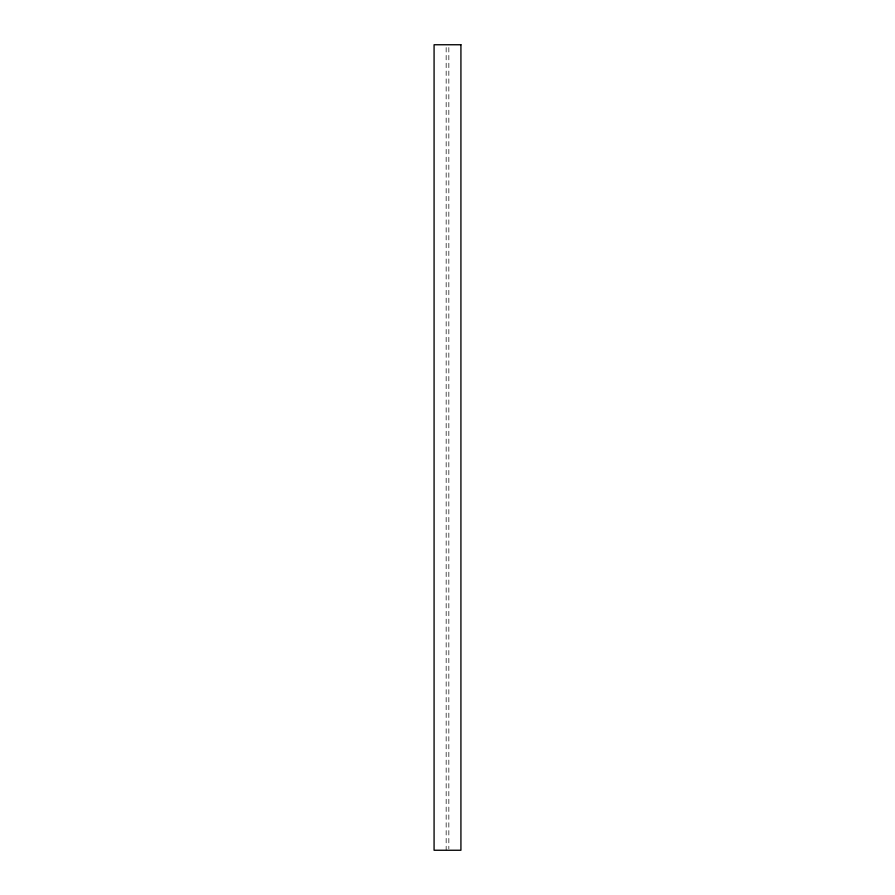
<?xml version="1.0" encoding="UTF-8"?>
<svg xmlns="http://www.w3.org/2000/svg" width="895" height="895" viewBox="0 0 895 895"><rect width="100%" height="100%" fill="white"/><g stroke="black" fill="none" stroke-linecap="round" stroke-linejoin="round"><path stroke-width="0.67" stroke-dasharray="4.47 3.36" d="M448.842 47.547L448.842 848.852M446.157 47.547L446.157 850.25"/><path stroke-width="1.34" d="M460.925 44.75L434.075 44.75L434.075 850.25L460.925 850.25L460.925 44.75"/></g></svg>
